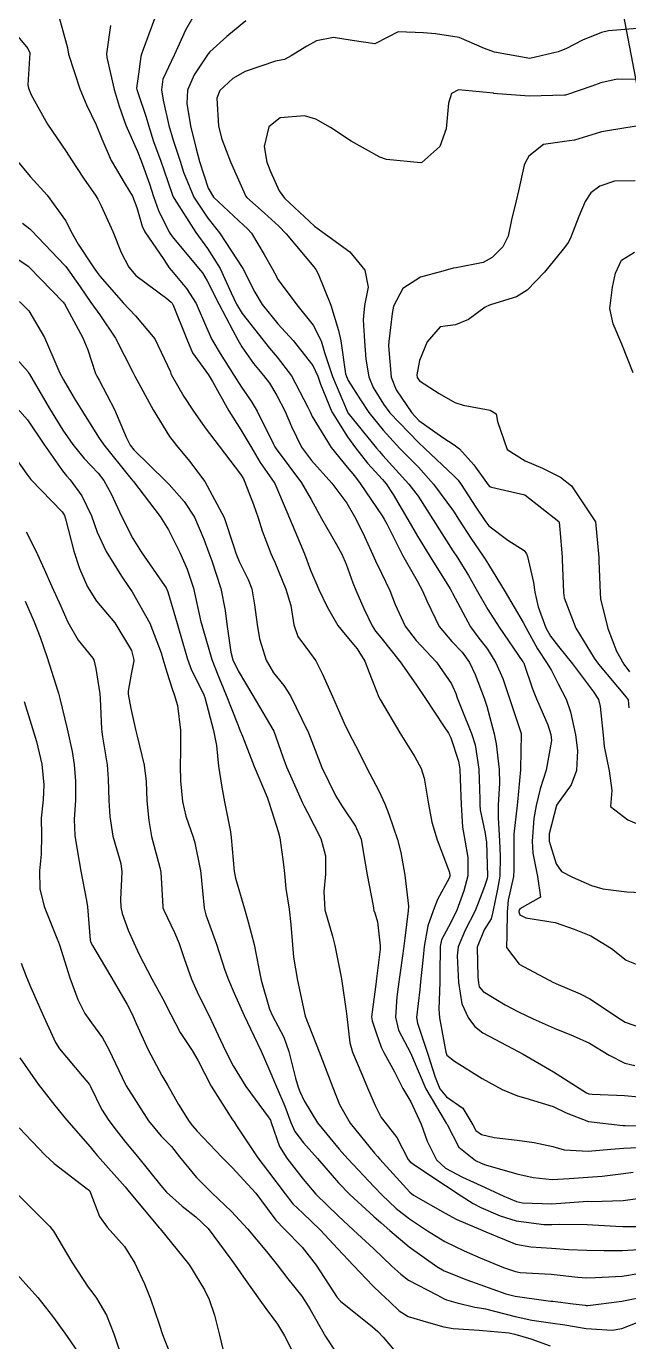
# Model space of a CAD drawing. Header units: metres. Extents: x 298520 to 308411, y 7433745 to 7450750.
# Drawn here: x 299496.4 to 299530.2, y 7449573.2 to 7449647.2 of the extents above; entities that cross this region are included whole.
import ezdxf

# ---------------------------------------------------------------- set-up
doc = ezdxf.new("R2010")
doc.units = ezdxf.units.M
doc.header["$LTSCALE"] = 10
doc.linetypes.add('CONTINUO', pattern=[0])
for name, color, linetype in [('Curvas de Nivel 1m', 11, 'Continuous'), ('Curvas de Nivel 5m', 15, 'Continuous'), ('TEXTO', 45, 'Continuous')]:
    doc.layers.add(name, color=color, linetype=linetype)

msp = doc.modelspace()

# ---------------------------------------------------------------- linework, layer by layer
at = {"layer": 'Curvas de Nivel 1m', "flags": 128}
for points, elevation in [([(299494.998, 7449647.677), (299496.466, 7449645.902), (299496.594, 7449645.661), (299496.479, 7449643.858), (299496.519, 7449643.662), (299496.669, 7449643.289), (299497.58, 7449641.651), (299498.63, 7449640.099), (299498.93, 7449639.635), (299499.602, 7449638.614), (299500.299, 7449637.615), (299500.412, 7449637.424), (299500.597, 7449637.046), (299501.243, 7449635.603), (299501.728, 7449634.436), (299502.143, 7449633.594), (299502.548, 7449633.131), (299504.277, 7449631.831), (299504.534, 7449631.633), (299504.567, 7449631.603), (299504.583, 7449631.569), (299504.636, 7449631.464), (299505.401, 7449629.557), (299505.734, 7449628.79), (299506.485, 7449627.746), (299506.636, 7449627.538), (299506.85, 7449627.165), (299507.769, 7449625.527), (299508.447, 7449624.46), (299509.009, 7449623.511), (299509.531, 7449622.611), (299510.319, 7449621.491), (299510.354, 7449621.433), (299510.41, 7449621.295), (299511.176, 7449619.482), (299511.787, 7449618.057), (299512.018, 7449617.473), (299512.354, 7449616.56), (299512.821, 7449615.465), (299513.294, 7449614.495), (299513.902, 7449613.454), (299514.308, 7449612.939), (299514.989, 7449612.128), (299515.421, 7449611.433), (299515.663, 7449610.806), (299516.199, 7449609.421), (299516.271, 7449609.28), (299517.382, 7449607.409), (299518.229, 7449606.053), (299518.584, 7449605.396), (299518.743, 7449604.867), (299518.998, 7449603.392), (299519.187, 7449602.386), (299519.473, 7449601.387), (299520.155, 7449599.602), (299520.2, 7449599.426), (299520.203, 7449599.379), (299520.192, 7449599.34), (299520.151, 7449599.24), (299519.49, 7449598.029), (299519.246, 7449597.389), (299518.958, 7449596.548), (299518.743, 7449595.394), (299518.697, 7449594.791), (299518.55, 7449593.395), (299518.501, 7449592.964), (299518.326, 7449591.397), (299518.378, 7449591.069), (299518.944, 7449589.391), (299519.365, 7449588.034), (299519.621, 7449587.384), (299519.999, 7449586.939), (299520.917, 7449586.291), (299521.483, 7449585.358), (299521.658, 7449585.033), (299521.978, 7449584.815), (299522.674, 7449584.645), (299523.975, 7449584.489), (299524.926, 7449584.368), (299525.971, 7449584.135), (299526.626, 7449583.956), (299527.969, 7449583.871), (299529.246, 7449583.985), (299529.965, 7449584.043), (299531.115, 7449584.099)], 717), ([(299498.243, 7449647.645), (299498.706, 7449645.942), (299498.746, 7449645.682), (299498.754, 7449645.639), (299498.767, 7449645.574), (299499.403, 7449643.629), (299499.779, 7449642.738), (299500.316, 7449641.615), (299500.641, 7449640.812), (299501.164, 7449639.605), (299501.938, 7449638.269), (299502.35, 7449637.593), (299502.597, 7449636.967), (299502.903, 7449635.902), (299503.053, 7449635.583), (299504.108, 7449634.027), (299504.422, 7449633.571), (299504.551, 7449633.417), (299505.395, 7449632.41), (299505.926, 7449631.549), (299506.513, 7449630.207), (299506.823, 7449629.537), (299507.277, 7449628.75), (299508.047, 7449627.524), (299508.476, 7449626.86), (299509.024, 7449626.067), (299509.361, 7449625.507), (299510.283, 7449623.645), (299510.364, 7449623.491), (299510.389, 7449623.448), (299510.432, 7449623.39), (299511.853, 7449621.476), (299512.399, 7449620.542), (299512.97, 7449619.464), (299513.814, 7449618.01), (299514.124, 7449617.452), (299514.357, 7449616.899), (299514.746, 7449615.843), (299514.908, 7449615.442), (299515.359, 7449614.403), (299515.82, 7449613.427), (299516.017, 7449613.131), (299516.307, 7449612.779), (299517.4, 7449611.409), (299518.28, 7449610.152), (299518.784, 7449609.395), (299519.879, 7449607.754), (299520.119, 7449607.381), (299520.24, 7449607.121), (299520.674, 7449605.82), (299520.759, 7449605.372), (299520.781, 7449604.805), (299520.819, 7449603.371), (299520.908, 7449602.097), (299521.025, 7449601.367), (299521.201, 7449600.402), (299521.194, 7449599.364), (299520.986, 7449598.521), (299520.559, 7449597.373), (299520.114, 7449596.487), (299519.718, 7449595.773), (299519.64, 7449595.385), (299519.635, 7449593.829), (299519.626, 7449593.384), (299519.58, 7449591.863), (299519.607, 7449591.384), (299519.96, 7449589.454), (299519.98, 7449589.381), (299520.031, 7449589.268), (299520.457, 7449588.943), (299522.012, 7449587.965), (299523.139, 7449587.339), (299523.999, 7449586.984), (299524.467, 7449586.856), (299525.994, 7449586.384), (299526.731, 7449586.039), (299527.985, 7449585.538), (299529.914, 7449585.33), (299529.984, 7449585.327), (299530.049, 7449585.324), (299531.983, 7449585.276)], 716), ([(299503.584, 7449647.577), (299502.962, 7449645.843), (299502.865, 7449645.588), (299502.829, 7449645.46), (299502.686, 7449644.466), (299502.586, 7449643.679), (299502.599, 7449643.591), (299502.671, 7449643.375), (299503.115, 7449642.041), (299503.251, 7449641.581), (299503.542, 7449640.674), (299503.941, 7449639.57), (299504.12, 7449639.07), (299504.604, 7449637.649), (299504.643, 7449637.56), (299504.697, 7449637.464), (299505.922, 7449635.547), (299506.569, 7449634.644), (299507.277, 7449633.533), (299507.9, 7449632.166), (299508.196, 7449631.523), (299508.525, 7449630.995), (299509.695, 7449629.502), (299510.052, 7449629.051), (299510.493, 7449628.535), (299511.284, 7449627.482), (299512.219, 7449625.719), (299512.332, 7449625.471), (299512.459, 7449625.206), (299513.528, 7449623.459), (299514.422, 7449622.357), (299514.836, 7449621.862), (299515.157, 7449621.439), (299516.386, 7449619.61), (299516.5, 7449619.419), (299516.641, 7449619.157), (299517.532, 7449617.408), (299518.348, 7449615.955), (299518.655, 7449615.397), (299518.905, 7449614.824), (299519.59, 7449613.387), (299520.305, 7449612.541), (299520.876, 7449611.949), (299521.292, 7449611.365), (299521.611, 7449610.685), (299522.112, 7449609.352), (299522.266, 7449608.899), (299522.69, 7449607.346), (299522.791, 7449606.791), (299522.972, 7449605.343), (299522.984, 7449604.57), (299522.905, 7449603.343), (299522.901, 7449602.627), (299522.986, 7449601.342), (299523.028, 7449600.477), (299522.999, 7449599.342), (299522.873, 7449598.611), (299522.607, 7449597.345), (299522.511, 7449596.954), (299522.113, 7449596.332), (299521.727, 7449595.356), (299521.761, 7449593.671), (299521.795, 7449593.354), (299521.841, 7449593.124), (299522.068, 7449592.853), (299523.292, 7449592.106), (299524.057, 7449591.708), (299524.868, 7449591.322), (299526.048, 7449590.799), (299527.122, 7449590.372), (299528.04, 7449589.944), (299529.148, 7449589.269), (299530.027, 7449588.835), (299530.586, 7449588.69)], 714), ([(299505.689, 7449647.55), (299505.343, 7449646.927), (299504.719, 7449645.56), (299504.702, 7449645.528), (299504.067, 7449644.184), (299503.989, 7449643.57), (299504.085, 7449642.987), (299504.405, 7449641.564), (299504.641, 7449640.737), (299505.032, 7449639.556), (299505.228, 7449638.943), (299505.804, 7449637.548), (299506.591, 7449636.357), (299507.243, 7449635.533), (299508.553, 7449633.52), (299509.228, 7449632.198), (299509.636, 7449631.503), (299510.517, 7449630.408), (299511.392, 7449629.481), (299512.489, 7449628.066), (299512.772, 7449627.467), (299512.93, 7449627.014), (299513.565, 7449625.459), (299514.442, 7449624.054), (299514.895, 7449623.443), (299515.564, 7449622.572), (299516.415, 7449621.649), (299516.609, 7449621.418), (299517.003, 7449620.815), (299517.833, 7449619.405), (299518.374, 7449618.478), (299519.032, 7449617.393), (299520.21, 7449615.515), (299520.289, 7449615.381), (299520.341, 7449615.273), (299521.35, 7449613.364), (299521.76, 7449612.811), (299522.301, 7449612.121), (299522.783, 7449611.345), (299523.161, 7449610.464), (299523.549, 7449609.337), (299524.199, 7449607.375), (299524.208, 7449607.33), (299524.17, 7449605.384), (299524.168, 7449605.331), (299523.995, 7449603.533), (299523.974, 7449603.332), (299523.796, 7449601.714), (299523.787, 7449601.334), (299523.797, 7449599.693), (299523.765, 7449599.334), (299523.467, 7449598.002), (299523.405, 7449597.337), (299523.394, 7449596.053), (299523.376, 7449595.337), (299524.089, 7449594.4), (299526.026, 7449593.358), (299526.073, 7449593.341), (299526.14, 7449593.309), (299527.512, 7449592.733), (299528.065, 7449592.447), (299529.834, 7449591.262), (299530.052, 7449591.138), (299531.445, 7449590.637)], 713), ([(299508.722, 7449647.454), (299507.653, 7449646.586), (299506.705, 7449645.718), (299506.628, 7449645.616), (299506.578, 7449645.541), (299505.816, 7449644.418), (299505.443, 7449643.552), (299505.407, 7449642.811), (299505.623, 7449641.55), (299505.927, 7449640.254), (299506.129, 7449639.545), (299506.608, 7449638.044), (299506.911, 7449637.537), (299508.587, 7449635.963), (299508.822, 7449635.754), (299509.039, 7449635.513), (299509.755, 7449634.313), (299510.228, 7449633.495), (299510.337, 7449633.28), (299510.547, 7449632.881), (299511.584, 7449631.479), (299512.516, 7449630.336), (299512.96, 7449629.465), (299513.153, 7449628.806), (299513.604, 7449627.459), (299514.414, 7449625.5), (299514.437, 7449625.45), (299514.462, 7449625.411), (299516.076, 7449623.425), (299516.238, 7449623.23), (299516.429, 7449623.015), (299517.893, 7449621.405), (299518.403, 7449620.722), (299519.255, 7449619.391), (299520.366, 7449617.651), (299520.471, 7449617.485), (299520.542, 7449617.377), (299521.236, 7449616.251), (299521.746, 7449615.359), (299522.328, 7449614.35), (299522.964, 7449613.343), (299524.294, 7449611.409), (299524.326, 7449611.362), (299524.341, 7449611.329), (299524.843, 7449609.886), (299525.071, 7449609.318), (299525.697, 7449607.863), (299525.876, 7449607.306), (299525.903, 7449606.969), (299525.612, 7449605.316), (299525.275, 7449604.251), (299525.041, 7449603.322), (299524.911, 7449602.597), (299524.811, 7449601.324), (299524.848, 7449600.641), (299525.12, 7449599.32), (299525.282, 7449598.172), (299524.126, 7449597.503), (299524.068, 7449597.386), (299524.067, 7449597.331), (299524.121, 7449597.163), (299524.454, 7449596.993), (299526.117, 7449596.74), (299527.184, 7449596.365), (299528.11, 7449595.992), (299529.277, 7449595.268), (299530.093, 7449594.612), (299531.13, 7449594.202)], 712), ([(299530.719, 7449647.022), (299529.104, 7449646.887), (299528.716, 7449646.802), (299527.638, 7449646.362), (299526.702, 7449645.885), (299526.285, 7449645.72), (299524.693, 7449645.33), (299522.698, 7449645.69), (299522.146, 7449645.911), (299520.71, 7449646.527), (299519.38, 7449646.723), (299518.714, 7449646.784), (299517.291, 7449646.837), (299516.71, 7449646.532), (299515.976, 7449646.159), (299514.707, 7449646.361), (299513.657, 7449646.512), (299512.706, 7449646.325), (299512.151, 7449646.026), (299511.273, 7449645.484), (299510.894, 7449645.284), (299510.69, 7449645.244), (299510.39, 7449645.194), (299508.684, 7449644.603), (299507.997, 7449644.213), (299507.255, 7449643.534), (299507.089, 7449643.115), (299507.195, 7449641.535), (299507.369, 7449640.806), (299507.86, 7449639.528), (299508.606, 7449637.834), (299508.701, 7449637.616), (299508.781, 7449637.517), (299509.749, 7449636.657), (299510.587, 7449635.909), (299510.993, 7449635.486), (299512.555, 7449633.615), (299512.66, 7449633.469), (299512.785, 7449633.233), (299513.5, 7449631.46), (299513.936, 7449630.031), (299514.067, 7449629.454), (299514.335, 7449627.601), (299514.377, 7449627.451), (299514.481, 7449627.234), (299515.162, 7449626.132), (299515.636, 7449625.432), (299516.448, 7449624.428), (299517.385, 7449623.41), (299518.422, 7449622.343), (299519.276, 7449621.391), (299520.39, 7449619.871), (299520.716, 7449619.375), (299521.371, 7449618.363), (299522.066, 7449617.354), (299522.182, 7449617.174), (299522.358, 7449616.875), (299523.303, 7449615.34), (299524.317, 7449613.607), (299524.461, 7449613.328), (299525.123, 7449612.14), (299525.67, 7449611.309), (299525.897, 7449610.914), (299526.282, 7449610.173), (299526.725, 7449609.295), (299526.964, 7449608.592), (299527.262, 7449607.29), (299527.359, 7449606.418), (299527.319, 7449605.294), (299527.017, 7449604.491), (299526.193, 7449603.335), (299526.184, 7449603.319), (299525.772, 7449601.719), (299525.768, 7449601.314), (299526.16, 7449600.032), (299526.465, 7449599.614), (299527.086, 7449599.296), (299528.146, 7449598.822), (299528.783, 7449598.634), (299530.141, 7449598.461), (299530.968, 7449598.42)], 711), ([(299530.656, 7449641.529), (299529.047, 7449641.276), (299528.721, 7449641.21), (299528.652, 7449641.195), (299527.197, 7449640.742), (299526.643, 7449640.663), (299525.454, 7449640.504), (299524.631, 7449639.843), (299524.442, 7449639.516), (299524.375, 7449639.332), (299524.05, 7449637.894), (299523.912, 7449637.337), (299523.664, 7449636.262), (299523.47, 7449635.341), (299523.17, 7449634.748), (299522.565, 7449634.14), (299522.055, 7449633.86), (299520.556, 7449633.564), (299520.377, 7449633.551), (299519.802, 7449633.381), (299518.549, 7449633.031), (299517.542, 7449632.411), (299517.016, 7449631.415), (299516.943, 7449630.999), (299516.756, 7449629.417), (299516.745, 7449629.173), (299516.9, 7449627.416), (299517.18, 7449626.709), (299518.047, 7449625.404), (299518.457, 7449624.975), (299519.805, 7449624.024), (299520.436, 7449623.616), (299520.728, 7449623.376), (299521.548, 7449622.487), (299522.341, 7449621.351), (299522.412, 7449621.269), (299522.535, 7449621.224), (299524.405, 7449620.788), (299526.314, 7449619.301), (299526.338, 7449619.256), (299526.378, 7449618.842), (299526.498, 7449617.299), (299526.507, 7449617.153), (299526.58, 7449615.298), (299526.626, 7449615.01), (299527.273, 7449613.29), (299528.296, 7449611.616), (299528.551, 7449611.277), (299530.108, 7449609.419), (299530.206, 7449609.261), (299530.258, 7449608.816)], 709), ([(299495.792, 7449639.668), (299496.613, 7449638.694), (299497.562, 7449637.65), (299498.589, 7449636.218), (299498.788, 7449635.84), (299498.886, 7449635.635), (299499.308, 7449634.893), (299500.142, 7449633.616), (299500.309, 7449633.372), (299500.548, 7449633.069), (299501.828, 7449631.597), (299502.522, 7449630.858), (299503.614, 7449629.579), (299504.484, 7449627.709), (299504.511, 7449627.597), (299504.521, 7449627.569), (299505.235, 7449626.323), (299505.743, 7449625.551), (299506.448, 7449624.57), (299507.227, 7449623.532), (299508.417, 7449621.951), (299508.586, 7449621.689), (299508.671, 7449621.516), (299509.15, 7449620.259), (299509.413, 7449619.505), (299509.648, 7449618.773), (299510.126, 7449617.494), (299510.204, 7449617.335), (299510.358, 7449617.009), (299510.982, 7449615.484), (299511.248, 7449614.562), (299511.43, 7449613.479), (299511.653, 7449612.826), (299512.298, 7449611.941), (299512.665, 7449611.466), (299513.031, 7449610.717), (299513.596, 7449609.457), (299514.251, 7449607.957), (299514.49, 7449607.446), (299515.091, 7449606.296), (299515.531, 7449605.43), (299516.204, 7449604.148), (299516.543, 7449603.417), (299516.77, 7449602.831), (299517.245, 7449601.409), (299517.436, 7449600.678), (299517.667, 7449599.405), (299517.868, 7449597.661), (299517.856, 7449597.403), (299517.657, 7449595.854), (299517.609, 7449595.405), (299517.426, 7449594.064), (299517.331, 7449593.407), (299517.216, 7449592.565), (299517.144, 7449591.414), (299517.315, 7449590.68), (299517.974, 7449589.401), (299518.031, 7449589.271), (299518.843, 7449587.392), (299519.984, 7449585.455), (299520.019, 7449585.415), (299520.038, 7449585.379), (299520.699, 7449584.098), (299521.633, 7449583.355), (299521.961, 7449583.206), (299522.193, 7449583.114), (299523.952, 7449582.603), (299524.874, 7449582.396), (299525.948, 7449582.292), (299526.895, 7449582.349), (299527.95, 7449582.416), (299528.755, 7449582.468), (299529.947, 7449582.629), (299530.499, 7449582.702)], 718), ([(299530.615, 7449638.455), (299529.439, 7449638.447), (299528.612, 7449638.159), (299528.111, 7449637.782), (299527.803, 7449637.288), (299527.434, 7449636.448), (299526.99, 7449635.296), (299526.863, 7449635.004), (299526.566, 7449634.623), (299525.519, 7449633.316), (299524.543, 7449632.309), (299523.933, 7449631.942), (299522.534, 7449631.494), (299522.424, 7449631.461), (299522.179, 7449631.354), (299521.232, 7449630.654), (299520.518, 7449630.363), (299519.648, 7449630.251), (299518.926, 7449629.394), (299518.492, 7449628.343), (299518.332, 7449627.554), (299518.354, 7449627.401), (299518.481, 7449627.206), (299519.595, 7449626.504), (299520.469, 7449625.992), (299520.934, 7449625.839), (299522.465, 7449625.559), (299522.786, 7449625.347), (299522.872, 7449624.93), (299523.415, 7449623.34), (299524.427, 7449622.704), (299525.407, 7449622.3), (299526.418, 7449621.784), (299527.03, 7449621.294), (299528.383, 7449619.28), (299528.556, 7449617.278), (299528.573, 7449617.065), (299528.633, 7449615.277), (299528.664, 7449614.951), (299529.075, 7449613.272), (299529.558, 7449612.01), (299529.962, 7449611.263), (299530.287, 7449610.842)], 708), ([(299496.181, 7449636.07), (299496.584, 7449635.749), (299496.68, 7449635.659), (299498.554, 7449633.699), (299498.601, 7449633.639), (299499.408, 7449632.494), (299500.016, 7449631.618), (299500.522, 7449630.912), (299501.402, 7449629.601), (299502.37, 7449627.705), (299502.423, 7449627.591), (299502.482, 7449627.466), (299503.52, 7449625.579), (299504.441, 7449624.082), (299504.83, 7449623.564), (299505.554, 7449622.683), (299506.413, 7449621.54), (299507.503, 7449619.529), (299508.07, 7449617.82), (299508.158, 7449617.522), (299508.358, 7449617.04), (299508.865, 7449616.029), (299509.063, 7449615.509), (299509.22, 7449614.616), (299509.36, 7449613.504), (299509.501, 7449612.698), (299509.864, 7449611.504), (299510.286, 7449610.79), (299510.86, 7449610.072), (299511.231, 7449609.486), (299512.199, 7449607.515), (299512.225, 7449607.47), (299512.242, 7449607.415), (299512.996, 7449605.462), (299513.772, 7449603.882), (299514.022, 7449603.452), (299514.19, 7449603.196), (299514.895, 7449602.154), (299515.201, 7449601.435), (299515.345, 7449600.613), (299515.538, 7449599.429), (299515.874, 7449597.676), (299515.921, 7449597.423), (299515.978, 7449597.279), (299516.117, 7449596.782), (299516.282, 7449595.418), (299516.277, 7449595.241), (299516.075, 7449593.587), (299516.053, 7449593.441), (299516.053, 7449593.42), (299516.053, 7449593.401), (299515.797, 7449591.433), (299515.818, 7449591.2), (299516.044, 7449590.541), (299516.333, 7449589.723), (299516.473, 7449589.423), (299517.086, 7449588.345), (299517.556, 7449587.407), (299517.716, 7449587.121), (299517.995, 7449586.644), (299518.579, 7449585.394), (299518.921, 7449584.443), (299519.437, 7449583.385), (299519.956, 7449582.925), (299520.896, 7449582.419), (299521.942, 7449581.945), (299523.228, 7449581.337), (299523.93, 7449581.052), (299524.28, 7449580.976), (299525.929, 7449580.909), (299527.691, 7449581.044), (299527.931, 7449581.056), (299528.155, 7449581.053), (299529.931, 7449581.109), (299530.071, 7449581.119), (299531.015, 7449581.249)], 719), ([(299530.487, 7449627.653), (299529.859, 7449629.266), (299529.38, 7449630.412), (299529.18, 7449631.274), (299529.338, 7449632.479), (299529.5, 7449633.271), (299529.839, 7449633.988), (299530.565, 7449634.454)], 708), ([(299496.003, 7449631.665), (299496.525, 7449631.144), (299497.419, 7449629.651), (299498.106, 7449628.024), (299498.276, 7449627.642), (299498.479, 7449627.258), (299499.076, 7449626.238), (299499.451, 7449625.625), (299500.439, 7449624.045), (299500.745, 7449623.607), (299502.193, 7449621.814), (299502.373, 7449621.59), (299502.412, 7449621.539), (299503.919, 7449619.575), (299504.382, 7449618.834), (299505.009, 7449617.56), (299505.419, 7449616.62), (299505.782, 7449615.548), (299506.205, 7449613.651), (299506.231, 7449613.541), (299506.25, 7449613.479), (299506.31, 7449613.268), (299506.817, 7449611.535), (299507.143, 7449610.673), (299507.612, 7449609.527), (299508.249, 7449607.914), (299508.415, 7449607.518), (299508.539, 7449607.218), (299509.19, 7449605.51), (299509.916, 7449603.784), (299510.026, 7449603.502), (299510.188, 7449602.987), (299510.544, 7449601.862), (299510.638, 7449601.493), (299510.82, 7449600.15), (299510.892, 7449599.489), (299510.981, 7449598.647), (299511.154, 7449597.485), (299511.263, 7449596.632), (299511.344, 7449595.481), (299511.412, 7449594.796), (299511.631, 7449593.477), (299512.053, 7449591.47), (299512.843, 7449589.462), (299513.378, 7449588.091), (299513.623, 7449587.454), (299513.993, 7449586.507), (299514.589, 7449585.444), (299515.966, 7449583.772), (299516.122, 7449583.585), (299516.248, 7449583.426), (299517.935, 7449581.565), (299518.143, 7449581.398), (299519.923, 7449580.396), (299520.582, 7449580.033), (299521.914, 7449579.473), (299522.22, 7449579.347), (299523.903, 7449578.645), (299524.734, 7449578.488), (299525.9, 7449578.42), (299526.851, 7449578.343), (299527.898, 7449578.312), (299528.87, 7449578.298), (299529.898, 7449578.297), (299530.806, 7449578.345)], 721), ([(299494.705, 7449629.678), (299496.483, 7449627.717), (299496.518, 7449627.66), (299496.568, 7449627.574), (299497.693, 7449625.648), (299498.445, 7449624.442), (299499.007, 7449623.631), (299499.642, 7449622.839), (299500.417, 7449622.023), (299500.741, 7449621.607), (299501.153, 7449620.855), (299501.738, 7449619.597), (299502.374, 7449618.341), (299502.838, 7449617.585), (299504.029, 7449615.89), (299504.241, 7449615.571), (299504.34, 7449615.347), (299504.861, 7449613.562), (299505.189, 7449612.444), (299505.452, 7449611.553), (299505.677, 7449610.939), (299506.275, 7449609.746), (299506.371, 7449609.539), (299506.422, 7449609.387), (299506.916, 7449607.533), (299507.075, 7449606.691), (299507.189, 7449605.53), (299507.373, 7449604.361), (299507.525, 7449603.527), (299507.857, 7449601.843), (299507.909, 7449601.523), (299508.065, 7449599.61), (299508.08, 7449599.521), (299508.149, 7449599.228), (299508.649, 7449597.515), (299508.86, 7449596.768), (299509.187, 7449595.509), (299509.45, 7449594.145), (299509.595, 7449593.505), (299510.058, 7449591.862), (299510.217, 7449591.498), (299510.852, 7449590.299), (299511.148, 7449589.483), (299511.509, 7449587.979), (299511.665, 7449587.475), (299511.762, 7449587.235), (299511.995, 7449586.7), (299512.746, 7449585.462), (299513.968, 7449583.983), (299514.462, 7449583.445), (299515.939, 7449581.863), (299516.361, 7449581.424), (299517.171, 7449580.657), (299517.92, 7449580.069), (299518.933, 7449579.39), (299519.904, 7449578.803), (299520.992, 7449578.268), (299521.891, 7449577.879), (299523.204, 7449577.337), (299523.881, 7449577.101), (299524.15, 7449577.057), (299525.879, 7449576.96), (299527.385, 7449576.795), (299527.878, 7449576.758), (299528.381, 7449576.772), (299529.879, 7449576.853), (299530.238, 7449576.898), (299531.883, 7449577.208)], 722), ([(299495.882, 7449625.666), (299496.453, 7449625.007), (299497.365, 7449623.651), (299498.418, 7449622.139), (299498.638, 7449621.86), (299498.845, 7449621.634), (299499.513, 7449620.732), (299500.045, 7449619.615), (299500.379, 7449618.695), (299500.878, 7449617.605), (299501.731, 7449616.215), (299502.166, 7449615.592), (299502.339, 7449615.34), (299503.335, 7449613.58), (299503.969, 7449611.901), (299504.063, 7449611.572), (299504.285, 7449610.813), (299504.586, 7449609.875), (299504.699, 7449609.564), (299504.879, 7449608.945), (299505.059, 7449607.558), (299505.057, 7449606.383), (299505.033, 7449605.558), (299505.056, 7449604.712), (299505.164, 7449603.555), (299505.346, 7449602.714), (299505.759, 7449601.546), (299505.852, 7449601.227), (299506.155, 7449599.743), (299506.192, 7449599.54), (299506.199, 7449599.493), (299506.389, 7449597.537), (299506.479, 7449597.177), (299507.085, 7449595.53), (299507.553, 7449594.061), (299507.745, 7449593.523), (299508.072, 7449592.772), (299508.64, 7449591.514), (299509.177, 7449590.373), (299509.589, 7449589.504), (299510.018, 7449588.51), (299510.441, 7449587.493), (299510.91, 7449586.404), (299511.264, 7449585.481), (299511.487, 7449584.987), (299511.972, 7449584.343), (299512.756, 7449583.462), (299513.942, 7449582.087), (299514.568, 7449581.444), (299515.921, 7449580.202), (299516.331, 7449579.837), (299516.812, 7449579.417), (299517.899, 7449578.5), (299519.458, 7449577.384), (299519.881, 7449577.146), (299521.147, 7449576.632), (299521.873, 7449576.384), (299523.342, 7449575.861), (299523.867, 7449575.719), (299525.716, 7449575.46), (299525.864, 7449575.445), (299525.989, 7449575.433), (299527.128, 7449575.291), (299527.793, 7449575.212), (299527.862, 7449575.202), (299527.94, 7449575.201), (299528.553, 7449575.273), (299529.708, 7449575.418), (299529.865, 7449575.439), (299531.377, 7449575.736)], 723), ([(299495.216, 7449623.672), (299496.416, 7449621.951), (299496.644, 7449621.658), (299498.395, 7449619.843), (299498.484, 7449619.729), (299498.529, 7449619.638), (299498.59, 7449619.437), (299499.055, 7449617.63), (299499.372, 7449616.644), (299499.83, 7449615.618), (299500.331, 7449614.822), (299501.365, 7449613.599), (299502.297, 7449612.037), (299502.418, 7449611.589), (299502.427, 7449611.453), (299502.284, 7449610.703), (299502.109, 7449609.757), (299502.113, 7449609.592), (299502.261, 7449608.78), (299502.523, 7449607.587), (299502.613, 7449607.212), (299503.012, 7449605.582), (299503.116, 7449604.674), (299503.165, 7449603.58), (299503.275, 7449602.486), (299503.418, 7449601.578), (299503.9, 7449599.828), (299503.948, 7449599.572), (299504.053, 7449597.641), (299504.062, 7449597.571), (299504.122, 7449597.432), (299504.724, 7449596.175), (299504.978, 7449595.557), (299505.256, 7449594.714), (299505.67, 7449593.546), (299506.07, 7449592.678), (299506.64, 7449591.534), (299507.167, 7449590.403), (299507.589, 7449589.524), (299508.02, 7449588.674), (299508.723, 7449587.513), (299509.986, 7449585.812), (299510.103, 7449585.617), (299510.144, 7449585.498), (299510.627, 7449584.148), (299511.024, 7449583.484), (299511.945, 7449582.299), (299512.659, 7449581.463), (299513.921, 7449580.234), (299514.785, 7449579.441), (299515.897, 7449578.4), (299516.94, 7449577.414), (299517.429, 7449576.957), (299517.875, 7449576.626), (299519.459, 7449575.792), (299519.865, 7449575.574), (299520.005, 7449575.519), (299520.521, 7449575.37), (299521.602, 7449575.096), (299521.86, 7449575.063), (299522.197, 7449575.01), (299523.855, 7449574.583), (299524.805, 7449574.369), (299525.852, 7449574.218), (299526.656, 7449574.103), (299527.849, 7449573.905), (299529.308, 7449573.806), (299529.849, 7449573.91), (299530.822, 7449574.281)], 724), ([(299496.33, 7449614.81), (299496.834, 7449613.655), (299497.174, 7449612.782), (299497.561, 7449611.647), (299498.156, 7449609.759), (299498.188, 7449609.641), (299498.268, 7449609.334), (299498.678, 7449607.633), (299498.962, 7449606.361), (299499.073, 7449605.627), (299499.148, 7449604.686), (299499.144, 7449603.626), (299499.08, 7449602.525), (299499.12, 7449601.626), (299499.258, 7449600.718), (299499.452, 7449599.621), (299499.767, 7449597.985), (299499.818, 7449597.623), (299499.983, 7449595.743), (299500.017, 7449595.621), (299500.101, 7449595.449), (299500.782, 7449594.302), (299501.193, 7449593.603), (299502.061, 7449592.119), (299502.34, 7449591.587), (299502.571, 7449591.062), (299503.23, 7449589.578), (299504.011, 7449588.139), (299504.345, 7449587.565), (299504.937, 7449586.501), (299505.544, 7449585.547), (299505.737, 7449585.3), (299505.978, 7449585.019), (299507.4, 7449583.526), (299507.955, 7449582.964), (299509.283, 7449581.506), (299509.924, 7449580.655), (299510.414, 7449579.988), (299510.898, 7449579.485), (299511.898, 7449578.47), (299512.674, 7449577.462), (299513.865, 7449575.651), (299514.047, 7449575.448), (299515.849, 7449573.989), (299516.15, 7449573.73), (299516.438, 7449573.421), (299517.819, 7449571.809)], 726), ([(299496.265, 7449609.162), (299496.743, 7449607.655), (299496.959, 7449606.929), (299497.257, 7449605.65), (299497.376, 7449604.478), (299497.329, 7449603.649), (299497.227, 7449602.605), (299497.242, 7449601.649), (299497.232, 7449600.579), (299497.126, 7449599.65), (299497.154, 7449598.634), (299497.398, 7449597.647), (299498.105, 7449595.864), (299498.199, 7449595.639), (299498.252, 7449595.488), (299498.827, 7449593.633), (299499.288, 7449592.404), (299499.675, 7449591.624), (299500.048, 7449591.088), (299500.679, 7449590.25), (299501.034, 7449589.605), (299501.962, 7449587.632), (299501.985, 7449587.59), (299502.003, 7449587.559), (299503.25, 7449585.577), (299503.974, 7449584.726), (299504.54, 7449584.133), (299504.998, 7449583.554), (299505.946, 7449582.395), (299506.817, 7449581.531), (299507.923, 7449580.49), (299508.821, 7449579.511), (299509.894, 7449578.229), (299510.486, 7449577.491), (299511.09, 7449576.696), (299511.865, 7449575.725), (299512.047, 7449575.468), (299512.316, 7449575.008), (299513.194, 7449573.456), (299513.829, 7449572.515)], 727), ([(299496.091, 7449594.448), (299496.391, 7449593.657), (299496.642, 7449593.087), (299497.284, 7449591.648), (299498.037, 7449589.999), (299498.257, 7449589.638), (299499.529, 7449588.106), (299499.936, 7449587.621), (299500.002, 7449587.513), (299500.623, 7449586.244), (299501.021, 7449585.604), (299501.436, 7449585.056), (299501.971, 7449584.387), (299502.636, 7449583.583), (299503.939, 7449581.944), (299504.272, 7449581.565), (299505.156, 7449580.783), (299505.919, 7449580.185), (299506.603, 7449579.533), (299507.887, 7449577.809), (299508.086, 7449577.518), (299508.601, 7449576.787), (299509.509, 7449575.504), (299509.858, 7449575.023), (299510.499, 7449574.14), (299510.896, 7449573.484), (299511.816, 7449571.673)], 728), ([(299496.025, 7449589.118), (299497.058, 7449587.649), (299497.991, 7449586.441), (299498.651, 7449585.633), (299499.968, 7449584.119), (299500.196, 7449583.848), (299500.391, 7449583.614), (299501.937, 7449581.862), (299502.171, 7449581.588), (299503.601, 7449579.888), (299503.864, 7449579.57), (299503.912, 7449579.511), (299505.505, 7449577.546), (299505.655, 7449577.318), (299505.877, 7449576.933), (299506.396, 7449576.07), (299506.674, 7449575.538), (299506.971, 7449574.65), (299507.25, 7449573.529), (299507.701, 7449571.635)], 729), ([(299495.931, 7449581.421), (299497.711, 7449579.642), (299497.91, 7449579.38), (299498.953, 7449577.629), (299499.869, 7449576.236), (299500.132, 7449575.883), (299500.332, 7449575.613), (299500.893, 7449574.644), (299501.306, 7449573.598), (299501.821, 7449572.104)], 731), ([(299495.882, 7449576.947), (299497.033, 7449575.648), (299497.853, 7449574.6), (299498.549, 7449573.633), (299499.816, 7449571.82), (299499.903, 7449571.619), (299500.28, 7449570.095), (299500.272, 7449569.613), (299499.783, 7449568.589), (299499.445, 7449567.954), (299499.335, 7449567.624), (299499.034, 7449566.347), (299498.924, 7449565.628), (299498.597, 7449564.769), (299497.725, 7449563.85), (299497.611, 7449563.754), (299497.459, 7449563.643), (299496.365, 7449563.002)], 732)]:
    msp.add_lwpolyline(points, dxfattribs=dict(at, elevation=elevation))
at = {"layer": 'Curvas de Nivel 5m', "flags": 128}
for points, elevation in [([(299501.127, 7449647.198), (299500.898, 7449645.608), (299500.912, 7449645.396), (299501.322, 7449643.604), (299501.598, 7449642.666), (299501.986, 7449641.597), (299502.631, 7449640.108), (299502.844, 7449639.587), (299503.315, 7449638.285), (299503.54, 7449637.576), (299503.81, 7449636.787), (299504.423, 7449635.562), (299504.579, 7449635.331), (299506.071, 7449633.547), (299506.281, 7449633.275), (299506.546, 7449632.827), (299507.202, 7449631.533), (299508.003, 7449630.032), (299508.276, 7449629.522), (299508.499, 7449629.129), (299509.159, 7449628.179), (299509.716, 7449627.501), (299510.053, 7449627.07), (299510.472, 7449626.392), (299510.931, 7449625.485), (299511.299, 7449624.633), (299511.856, 7449623.476), (299512.425, 7449622.721), (299513.559, 7449621.459), (299514.396, 7449620.331), (299514.9, 7449619.442), (299515.387, 7449618.449), (299515.861, 7449617.428), (299516.022, 7449617.087), (299516.353, 7449616.394), (299516.812, 7449615.415), (299517.121, 7449614.622), (299517.684, 7449613.406), (299518.305, 7449612.605), (299519.438, 7449611.389), (299520.281, 7449610.157), (299520.523, 7449609.624), (299520.612, 7449609.375), (299520.826, 7449608.81), (299521.408, 7449607.363), (299521.61, 7449606.733), (299521.828, 7449605.356), (299521.872, 7449603.681), (299521.874, 7449603.355), (299521.905, 7449603.07), (299522.177, 7449601.739), (299522.239, 7449601.349), (299522.244, 7449601.277), (299522.306, 7449599.348), (299522.287, 7449599.213), (299522.144, 7449598.772), (299521.749, 7449597.735), (299521.588, 7449597.358), (299521.054, 7449596.308), (299520.664, 7449595.372), (299520.602, 7449594.866), (299520.68, 7449593.371), (299520.861, 7449592.168), (299521.237, 7449591.362), (299521.589, 7449590.898), (299522.045, 7449590.531), (299523.715, 7449589.655), (299524.034, 7449589.482), (299524.312, 7449589.327), (299526.018, 7449588.335), (299527.664, 7449587.285), (299527.878, 7449587.158), (299528.001, 7449587.109), (299528.192, 7449587.087), (299530, 7449587.013), (299531.618, 7449586.855)], 715), ([(299530.682, 7449644.162), (299529.593, 7449644.177), (299528.68, 7449643.97), (299528.175, 7449643.788), (299526.754, 7449643.299), (299526.694, 7449643.279), (299526.673, 7449643.276), (299526.644, 7449643.272), (299524.672, 7449643.226), (299522.864, 7449643.348), (299522.673, 7449643.378), (299522.64, 7449643.384), (299520.675, 7449643.569), (299520.278, 7449643.376), (299520.108, 7449642.819), (299519.978, 7449641.38), (299519.638, 7449640.384), (299518.624, 7449639.486), (299518.556, 7449639.468), (299516.627, 7449639.663), (299516.26, 7449639.794), (299514.642, 7449640.695), (299513.477, 7449641.462), (299512.658, 7449641.936), (299512.017, 7449642.118), (299510.658, 7449642.01), (299510.018, 7449641.5), (299509.749, 7449640.391), (299509.915, 7449639.501), (299510.107, 7449638.987), (299510.607, 7449637.901), (299510.897, 7449637.487), (299512.587, 7449635.917), (299513.208, 7449635.464), (299514.568, 7449634.458), (299515.416, 7449633.437), (299515.595, 7449632.485), (299515.397, 7449631.437), (299515.32, 7449630.639), (299515.396, 7449629.437), (299515.476, 7449628.419), (299515.63, 7449627.433), (299515.888, 7449626.84), (299516.468, 7449625.898), (299516.826, 7449625.416), (299518.438, 7449623.733), (299518.786, 7449623.396), (299520.418, 7449621.867), (299520.652, 7449621.613), (299520.83, 7449621.374), (299521.659, 7449620.096), (299522.152, 7449619.353), (299522.244, 7449619.214), (299522.38, 7449619.059), (299523.458, 7449618.253), (299524.366, 7449617.666), (299524.508, 7449617.471), (299524.553, 7449617.327), (299524.892, 7449615.865), (299524.974, 7449615.321), (299525.15, 7449614.499), (299525.593, 7449613.311), (299525.848, 7449612.846), (299526.302, 7449612.258), (299527.084, 7449611.292), (299528.27, 7449609.72), (299528.541, 7449609.277), (299528.647, 7449608.888), (299528.801, 7449607.274), (299528.866, 7449606.645), (299529.147, 7449605.271), (299529.304, 7449604.171), (299529.22, 7449603.27), (299530.186, 7449602.519), (299531.068, 7449602.133)], 710), ([(299494.572, 7449634.924), (299496.492, 7449633.661), (299496.552, 7449633.608), (299498.452, 7449631.641), (299498.531, 7449631.532), (299499.567, 7449629.624), (299499.837, 7449628.96), (299500.277, 7449627.613), (299500.344, 7449627.475), (299500.479, 7449627.244), (299501.345, 7449625.601), (299502, 7449624.034), (299502.224, 7449623.592), (299502.43, 7449623.333), (299504.226, 7449621.572), (299504.411, 7449621.383), (299505.265, 7449620.42), (299505.839, 7449619.548), (299506.374, 7449618.311), (299506.646, 7449617.537), (299506.81, 7449617.084), (299507.313, 7449615.53), (299507.559, 7449614.293), (299507.661, 7449613.527), (299507.879, 7449611.943), (299507.993, 7449611.523), (299508.287, 7449610.895), (299509.124, 7449609.511), (299510.244, 7449607.6), (299510.291, 7449607.499), (299510.804, 7449606.066), (299511.02, 7449605.488), (299511.694, 7449603.984), (299511.918, 7449603.474), (299512, 7449603.282), (299512.187, 7449602.925), (299512.939, 7449601.462), (299513.202, 7449600.498), (299513.21, 7449599.459), (299513.109, 7449598.489), (299513.172, 7449597.46), (299513.594, 7449595.97), (299513.734, 7449595.454), (299514.076, 7449593.661), (299514.114, 7449593.449), (299514.372, 7449591.761), (299514.397, 7449591.447), (299514.564, 7449589.97), (299514.717, 7449589.443), (299515.24, 7449588.212), (299515.566, 7449587.434), (299515.993, 7449586.439), (299516.33, 7449585.769), (299516.606, 7449585.421), (299517.219, 7449584.655), (299517.857, 7449583.402), (299517.961, 7449583.272), (299518.344, 7449583.01), (299519.941, 7449581.949), (299520.833, 7449581.366), (299521.5, 7449580.928), (299521.927, 7449580.709), (299523.013, 7449580.248), (299523.919, 7449579.954), (299525.474, 7449579.758), (299525.917, 7449579.749), (299526.377, 7449579.763), (299527.918, 7449579.749), (299529.523, 7449579.658), (299529.917, 7449579.644), (299531.521, 7449579.64)], 720), ([(299496.379, 7449618.711), (299496.923, 7449617.654), (299497.391, 7449616.611), (299497.827, 7449615.645), (299498.326, 7449614.534), (299498.73, 7449613.634), (299499.303, 7449612.626), (299500.122, 7449611.613), (299500.188, 7449611.508), (299500.287, 7449611.033), (299500.512, 7449609.608), (299500.537, 7449609.339), (299500.609, 7449607.606), (299500.667, 7449607.177), (299500.931, 7449605.603), (299500.987, 7449604.826), (299501.034, 7449603.602), (299501.079, 7449602.706), (299501.254, 7449601.599), (299501.695, 7449600.057), (299501.765, 7449599.594), (299501.689, 7449598.035), (299501.703, 7449597.596), (299501.769, 7449597.245), (299502.11, 7449596.312), (299502.431, 7449595.587), (299502.738, 7449594.942), (299503.449, 7449593.576), (299504.066, 7449592.445), (299504.504, 7449591.563), (299505.031, 7449590.544), (299505.705, 7449589.545), (299506.025, 7449588.997), (299506.778, 7449587.532), (299507.984, 7449585.638), (299508.062, 7449585.519), (299508.204, 7449585.294), (299509.406, 7449583.506), (299509.952, 7449582.796), (299510.931, 7449581.485), (299511.366, 7449580.918), (299511.922, 7449580.385), (299512.898, 7449579.46), (299513.897, 7449578.384), (299514.784, 7449577.441), (299515.872, 7449576.311), (299516.315, 7449575.871), (299516.8, 7449575.416), (299517.349, 7449574.898), (299517.855, 7449574.578), (299519.001, 7449574.239), (299519.849, 7449573.993), (299520.371, 7449573.895), (299521.848, 7449573.811), (299523.523, 7449573.656), (299523.845, 7449573.588), (299524.749, 7449573.321), (299525.837, 7449572.934)], 725), ([(299495.978, 7449585.194), (299497.448, 7449583.645), (299497.956, 7449583.177), (299499.735, 7449581.823), (299499.934, 7449581.662), (299499.962, 7449581.62), (299500.508, 7449580.2), (299500.926, 7449579.605), (299501.897, 7449578.512), (299502.493, 7449577.584), (299503.034, 7449576.416), (299503.362, 7449575.575), (299503.849, 7449574.155), (299504.045, 7449573.568), (299504.172, 7449573.233), (299504.855, 7449571.56)], 730)]:
    msp.add_lwpolyline(points, dxfattribs=dict(at, elevation=elevation))
at = {"layer": 'TEXTO', "linetype": 'CONTINUO'}
msp.add_polyline3d([(299538.825, 7449601.461, 0), (299505.755, 7449774.252, 0)], dxfattribs=at)

doc.saveas('drawing.dxf')
